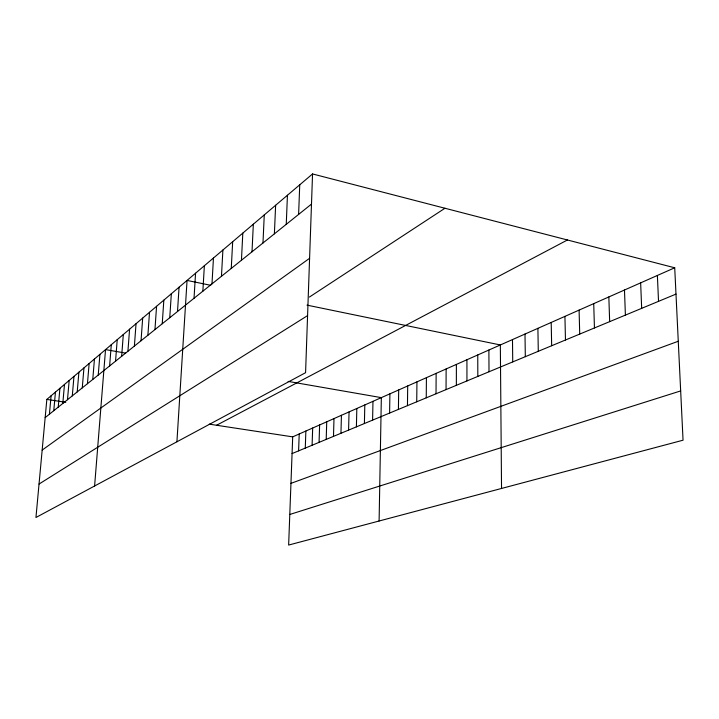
<?xml version="1.0" encoding="UTF-8"?>
<svg xmlns="http://www.w3.org/2000/svg" width="719" height="719" viewBox="0 0 719 719"><rect width="100%" height="100%" fill="white"/><g stroke="black" fill="none" stroke-linecap="round" stroke-linejoin="round"><path stroke-width="1.08" d="M456.358 385.33L456.385 364.416M446.05 389.617L446.131 368.955M436.02 393.778L436.145 373.377M426.25 397.841L426.421 377.682M416.732 401.795L416.939 381.87M407.457 405.651L407.7 385.959M398.416 409.408L398.694 389.95M389.599 413.066L389.905 393.841M379.102 521.005L381.34 397.634L288.13 381.403M372.595 420.13L372.972 401.337M364.398 423.536L364.803 404.95M356.399 426.861L356.831 408.473M348.589 430.106L349.048 411.924M340.95 433.278L341.435 415.294M333.49 436.379L333.993 418.584M326.201 439.408L326.732 421.801M319.065 442.365L319.622 424.947M305.278 448.099L305.863 431.032M312.1 445.268L312.666 428.021M298.601 450.867L299.212 433.979M312.549 173.944L305.575 372.694L35.95 517.491L46.843 399.404L312.549 173.944L674.719 267.783L683.05 440.199L288.643 545.056L292.696 436.864L674.719 267.783M298.61 214.415L299.742 184.81M286.252 224.328L287.438 195.244M274.388 233.846L275.629 205.275M262.974 242.986L264.268 214.909M252.001 251.785L253.34 224.184M241.44 260.26L242.815 233.118M231.257 268.421L232.677 241.719M221.452 276.285L222.899 250.014M211.988 283.87L213.462 258.022M202.857 291.195L204.358 265.751M194.031 298.268L195.559 273.211M176.919 441.781L187.057 280.428L210.739 285.308M177.503 311.516L179.067 287.205M169.747 317.735L171.338 293.765M162.233 323.757L163.842 300.129M154.953 329.59L156.571 306.294M147.889 335.252L149.516 312.28M141.041 340.752L142.677 318.086M134.39 346.082L136.035 323.721M121.655 356.291L123.317 334.515M127.928 351.258L129.582 329.194M115.552 361.181L117.224 339.683M109.621 365.935L111.292 344.716M98.233 375.066L99.923 354.368M94.602 485.99L105.531 349.605L125.636 353.11M92.769 379.443L94.459 359.006M82.263 387.874L83.952 367.912M87.448 383.712L89.138 363.517M77.212 391.918L78.901 372.199M67.487 399.719L69.177 380.459M72.286 395.872L73.976 376.379M58.23 407.143L59.92 388.305M62.805 403.476L64.485 384.431M49.413 414.207L51.094 395.792M53.772 410.72L55.453 392.098M45.162 417.613L311.489 204.097M42.169 450.094L309.592 258.31M309.413 297.055L444.962 208.249M39.033 484.049L307.579 315.614M216.563 425.262L567.435 239.984M292.067 453.581L675.995 294.089M290.952 483.366L678.269 341.255M289.793 514.471L680.668 390.92M46.843 399.404L65.78 402.289M209.265 424.147L292.696 436.864M307.004 305.135L500.343 344.958L501.538 488.453M657.382 275.458L658.532 301.342M640.647 282.864L641.672 308.343M624.478 290.018L625.395 315.111M608.84 296.938L609.658 321.645M593.723 303.634L594.442 327.963M579.092 310.105L579.721 334.083M564.927 316.378L565.467 340.006M551.203 322.454L551.662 345.74M537.902 328.34L538.288 351.294M524.996 334.047L525.319 356.687M512.485 339.584L512.737 361.909M488.884 350.027L489.01 371.768M477.758 354.961L477.82 376.414M466.928 359.752L466.946 380.935"/></g></svg>
